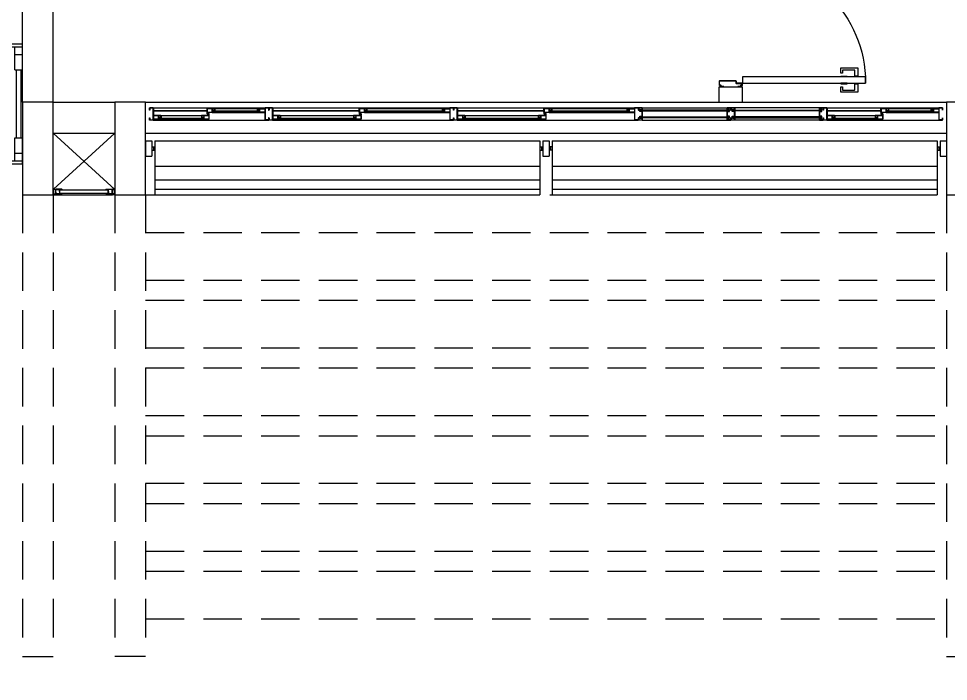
# Model space of a CAD drawing. Header units: millimetres. Extents: x 2801 to 3319, y 1187 to 1422.
# Drawn here: x 3125.92 to 3131.96, y 1264.99 to 1269.29 of the extents above; entities that cross this region are included whole.
import ezdxf

# ---------------------------------------------------------------- set-up
doc = ezdxf.new("R2010")
doc.units = ezdxf.units.MM
doc.linetypes.add('HIDDEN', pattern=[0.375, 0.25, -0.125])
for name, color, linetype in [('AR-ALV', 2, 'Continuous'), ('AR-BRISEPROJ', 1, 'HIDDEN'), ('AR-BRISES', 1, 'Continuous'), ('AR-ESQ', 1, 'Continuous'), ('AR-ESTC', 3, 'Continuous'), ('AR-PEITORIL', 1, 'Continuous'), ('AR-PORTA', 1, 'Continuous'), ('AR-SHAFT', 1, 'Continuous'), ('AR-TALUDE', 1, 'Continuous'), ('BR-LINHAS', 1, 'Continuous'), ('BR-MONTANTE', 242, 'Continuous'), ('BR-PAINEL', 1, 'Continuous'), ('BR-SUPORTE', 1, 'Continuous'), ('DT-ESQ-BAGUETE-C', 2, 'Continuous'), ('DT-ESQ-BAGUETE-V', 1, 'Continuous'), ('DT-ESQ-CHAPA DOBRADA-V', 1, 'Continuous'), ('DT-ESQ-MARCO-V', 1, 'Continuous'), ('DT-ESQ-PERFIL CADEIRA-C', 2, 'Continuous'), ('DT-ESQ-PERFIL CADEIRA-V', 1, 'Continuous'), ('DT-ESQ-PERFIL U SIMPLES-C', 2, 'Continuous'), ('DT-ESQ-PERFIL U-C', 2, 'Continuous'), ('DT-ESQ-PERFIL U-V', 1, 'Continuous'), ('DT-ESQ-VENEZIANA-C', 2, 'Continuous'), ('DT-ESQ-VENEZIANA-V', 2, 'Continuous'), ('DT-ESQ-VIDRO-C', 2, 'Continuous'), ('DT-ESQ-VIDRO-V', 2, 'Continuous'), ('EQUIPAMENTO', 2, 'Continuous'), ('maçaneta', 1, 'Continuous'), ('mov', 1, 'Continuous'), ('PG-PROJ', 1, 'HIDDEN'), ('PM-PERFIL U-C', 2, 'Continuous'), ('pm1', 2, 'Continuous')]:
    doc.layers.add(name, color=color, linetype=linetype)

# ---------------------------------------------------------------- blocks, each defined once
blk = doc.blocks.new('EF63-P')
at = {"layer": 'DT-ESQ-BAGUETE-C', "ltscale": 0.1}
for points in [[(0.4225, -0.055), (0.409, -0.055), (0.409, -0.0535), (0.422, -0.0535, 0.414214), (0.4225, -0.053), (0.4225, -0.042, 0.414214), (0.422, -0.0415), (0.409, -0.0415), (0.409, -0.04), (0.4225, -0.04, -0.414214), (0.424, -0.0415), (0.424, -0.0535, -0.414214)], [(0.7015, -0.055), (0.715, -0.055), (0.715, -0.0535), (0.702, -0.0535, -0.414214), (0.7015, -0.053), (0.7015, -0.042, -0.414214), (0.702, -0.0415), (0.715, -0.0415), (0.715, -0.04), (0.7015, -0.04, 0.414214), (0.7, -0.0415), (0.7, -0.0535, 0.414214)], [(1.41, -0.055), (1.3965, -0.055), (1.3965, -0.0535), (1.4095, -0.0535, 0.414214), (1.41, -0.053), (1.41, -0.042, 0.414214), (1.4095, -0.0415), (1.3965, -0.0415), (1.3965, -0.04), (1.41, -0.04, -0.414214), (1.4115, -0.0415), (1.4115, -0.0535, -0.414214)], [(1.9015, -0.055), (1.915, -0.055), (1.915, -0.0535), (1.902, -0.0535, -0.414214), (1.9015, -0.053), (1.9015, -0.042, -0.414214), (1.902, -0.0415), (1.915, -0.0415), (1.915, -0.04), (1.9015, -0.04, 0.414214), (1.9, -0.0415), (1.9, -0.0535, 0.414214)], [(2.61, -0.055), (2.5965, -0.055), (2.5965, -0.0535), (2.6095, -0.0535, 0.414214), (2.61, -0.053), (2.61, -0.042, 0.414214), (2.6095, -0.0415), (2.5965, -0.0415), (2.5965, -0.04), (2.61, -0.04, -0.414214), (2.6115, -0.0415), (2.6115, -0.0535, -0.414214)], [(3.1015, -0.055), (3.115, -0.055), (3.115, -0.0535), (3.102, -0.0535, -0.414214), (3.1015, -0.053), (3.1015, -0.042, -0.414214), (3.102, -0.0415), (3.115, -0.0415), (3.115, -0.04), (3.1015, -0.04, 0.414214), (3.1, -0.0415), (3.1, -0.0535, 0.414214)], [(4.7975, -0.055), (4.784, -0.055), (4.784, -0.0535), (4.797, -0.0535, 0.414214), (4.7975, -0.053), (4.7975, -0.042, 0.414214), (4.797, -0.0415), (4.784, -0.0415), (4.784, -0.04), (4.7975, -0.04, -0.414214), (4.799, -0.0415), (4.799, -0.0535, -0.414214)], [(5.0765, -0.055), (5.09, -0.055), (5.09, -0.0535), (5.077, -0.0535, -0.414214), (5.0765, -0.053), (5.0765, -0.042, -0.414214), (5.077, -0.0415), (5.09, -0.0415), (5.09, -0.04), (5.0765, -0.04, 0.414214), (5.075, -0.0415), (5.075, -0.0535, 0.414214)], [(0.0735, -0.1), (0.06, -0.1), (0.06, -0.0985), (0.073, -0.0985, 0.414214), (0.0735, -0.098), (0.0735, -0.087, 0.414214), (0.073, -0.0865), (0.06, -0.0865), (0.06, -0.085), (0.0735, -0.085, -0.414214), (0.075, -0.0865), (0.075, -0.0985, -0.414214)], [(0.339, -0.1), (0.3525, -0.1), (0.3525, -0.0985), (0.3395, -0.0985, -0.414214), (0.339, -0.098), (0.339, -0.087, -0.414214), (0.3395, -0.0865), (0.3525, -0.0865), (0.3525, -0.085), (0.339, -0.085, 0.414214), (0.3375, -0.0865), (0.3375, -0.0985, 0.414214)], [(0.8485, -0.1), (0.835, -0.1), (0.835, -0.0985), (0.848, -0.0985, 0.414214), (0.8485, -0.098), (0.8485, -0.087, 0.414214), (0.848, -0.0865), (0.835, -0.0865), (0.835, -0.085), (0.8485, -0.085, -0.414214), (0.85, -0.0865), (0.85, -0.0985, -0.414214)], [(1.3265, -0.1), (1.34, -0.1), (1.34, -0.0985), (1.327, -0.0985, -0.414214), (1.3265, -0.098), (1.3265, -0.087, -0.414214), (1.327, -0.0865), (1.34, -0.0865), (1.34, -0.085), (1.3265, -0.085, 0.414214), (1.325, -0.0865), (1.325, -0.0985, 0.414214)], [(2.0485, -0.1), (2.035, -0.1), (2.035, -0.0985), (2.048, -0.0985, 0.414214), (2.0485, -0.098), (2.0485, -0.087, 0.414214), (2.048, -0.0865), (2.035, -0.0865), (2.035, -0.085), (2.0485, -0.085, -0.414214), (2.05, -0.0865), (2.05, -0.0985, -0.414214)], [(2.5265, -0.1), (2.54, -0.1), (2.54, -0.0985), (2.527, -0.0985, -0.414214), (2.5265, -0.098), (2.5265, -0.087, -0.414214), (2.527, -0.0865), (2.54, -0.0865), (2.54, -0.085), (2.5265, -0.085, 0.414214), (2.525, -0.0865), (2.525, -0.0985, 0.414214)], [(4.4485, -0.1), (4.435, -0.1), (4.435, -0.0985), (4.448, -0.0985, 0.414214), (4.4485, -0.098), (4.4485, -0.087, 0.414214), (4.448, -0.0865), (4.435, -0.0865), (4.435, -0.085), (4.4485, -0.085, -0.414214), (4.45, -0.0865), (4.45, -0.0985, -0.414214)], [(4.714, -0.1), (4.7275, -0.1), (4.7275, -0.0985), (4.7145, -0.0985, -0.414214), (4.714, -0.098), (4.714, -0.087, -0.414214), (4.7145, -0.0865), (4.7275, -0.0865), (4.7275, -0.085), (4.714, -0.085, 0.414214), (4.7125, -0.0865), (4.7125, -0.0985, 0.414214)]]:
    blk.add_lwpolyline(points, format="xyb", close=True, dxfattribs=at)
at = {"layer": 'DT-ESQ-BAGUETE-V', "ltscale": 0.1}
for p, q in [((0.4225, -0.04), (0.7015, -0.04)), ((1.41, -0.04), (1.9015, -0.04)), ((2.61, -0.04), (3.1015, -0.04)), ((4.7975, -0.04), (5.0765, -0.04)), ((0.0735, -0.085), (0.339, -0.085)), ((0.8485, -0.085), (1.3265, -0.085)), ((2.0485, -0.085), (2.5265, -0.085)), ((4.4485, -0.085), (4.714, -0.085))]:
    blk.add_line(p, q, dxfattribs=at)
at = {"layer": 'DT-ESQ-CHAPA DOBRADA-V', "ltscale": 0.1}
for p, q in [((0.025, -0.052), (0.374, -0.052)), ((0.025, -0.055), (0.374, -0.055)), ((0.8, -0.052), (1.3615, -0.052)), ((0.8, -0.055), (1.3615, -0.055)), ((2, -0.052), (2.5615, -0.052)), ((2, -0.055), (2.5615, -0.055)), ((4.4, -0.052), (4.749, -0.052)), ((4.4, -0.055), (4.749, -0.055))]:
    blk.add_line(p, q, dxfattribs=at)
at = {"layer": 'DT-ESQ-MARCO-V', "ltscale": 0.1}
for p, q in [((3.1985, -0.035), (3.7515, -0.035)), ((4.3515, -0.035), (3.7985, -0.035)), ((3.1985, -0.115), (3.7515, -0.115)), ((4.3515, -0.115), (3.7985, -0.115))]:
    blk.add_line(p, q, dxfattribs=at)
at = {"layer": 'DT-ESQ-PERFIL CADEIRA-C', "ltscale": 0.1}
for p, q in [((0.025, -0.1085), (0.0735, -0.1085)), ((0.3855, -0.1085), (0.339, -0.1085)), ((0.376, -0.0635), (0.4225, -0.0635)), ((0.75, -0.0635), (0.7015, -0.0635)), ((0.8, -0.1085), (0.8485, -0.1085)), ((1.373, -0.1085), (1.3265, -0.1085)), ((1.3635, -0.0635), (1.41, -0.0635)), ((1.95, -0.0635), (1.9015, -0.0635)), ((2, -0.1085), (2.0485, -0.1085)), ((2.573, -0.1085), (2.5265, -0.1085)), ((2.5635, -0.0635), (2.61, -0.0635)), ((3.15, -0.0635), (3.1015, -0.0635)), ((4.4, -0.1085), (4.4485, -0.1085)), ((4.7605, -0.1085), (4.714, -0.1085)), ((4.751, -0.0635), (4.7975, -0.0635)), ((5.125, -0.0635), (5.0765, -0.0635))]:
    blk.add_line(p, q, dxfattribs=at)
for points in [[(0.4225, -0.062, -1), (0.4225, -0.065), (0.376, -0.065, -0.414214), (0.374, -0.063), (0.374, -0.042, -0.414214), (0.376, -0.04), (0.4075, -0.04, -0.414214), (0.409, -0.0415), (0.409, -0.062)], [(0.409, -0.0635, -0.198913), (0.4079, -0.0631, -0.198913), (0.4075, -0.062), (0.4075, -0.042, 0.414214), (0.407, -0.0415), (0.376, -0.0415, 0.414214), (0.3755, -0.042), (0.3755, -0.063, 0.414214), (0.376, -0.0635)], [(0.7015, -0.065), (0.75, -0.065), (0.75, -0.0635), (0.715, -0.0635, 0.198912), (0.7161, -0.0631, 0.198913), (0.7165, -0.062), (0.7165, -0.042, -0.414214), (0.717, -0.0415), (0.75, -0.0415), (0.75, -0.04), (0.7165, -0.04, 0.414214), (0.715, -0.0415), (0.715, -0.0535), (0.715, -0.055), (0.715, -0.062), (0.7015, -0.062, 1)], [(1.41, -0.062, -1), (1.41, -0.065), (1.3635, -0.065, -0.414214), (1.3615, -0.063), (1.3615, -0.042, -0.414214), (1.3635, -0.04), (1.395, -0.04, -0.414214), (1.3965, -0.0415), (1.3965, -0.062)], [(1.3965, -0.0635, -0.198913), (1.3954, -0.0631, -0.198913), (1.395, -0.062), (1.395, -0.042, 0.414214), (1.3945, -0.0415), (1.3635, -0.0415, 0.414214), (1.363, -0.042), (1.363, -0.063, 0.414214), (1.3635, -0.0635)], [(1.9015, -0.065), (1.95, -0.065), (1.95, -0.0635), (1.915, -0.0635, 0.198912), (1.9161, -0.0631, 0.198913), (1.9165, -0.062), (1.9165, -0.042, -0.414214), (1.917, -0.0415), (1.95, -0.0415), (1.95, -0.04), (1.9165, -0.04, 0.414214), (1.915, -0.0415), (1.915, -0.0535), (1.915, -0.055), (1.915, -0.062), (1.9015, -0.062, 1)], [(2.61, -0.062, -1), (2.61, -0.065), (2.5635, -0.065, -0.414214), (2.5615, -0.063), (2.5615, -0.042, -0.414214), (2.5635, -0.04), (2.595, -0.04, -0.414214), (2.5965, -0.0415), (2.5965, -0.062)], [(2.5965, -0.0635, -0.198913), (2.5954, -0.0631, -0.198913), (2.595, -0.062), (2.595, -0.042, 0.414214), (2.5945, -0.0415), (2.5635, -0.0415, 0.414214), (2.563, -0.042), (2.563, -0.063, 0.414214), (2.5635, -0.0635)], [(3.1015, -0.065), (3.15, -0.065), (3.15, -0.0635), (3.115, -0.0635, 0.198912), (3.1161, -0.0631, 0.198913), (3.1165, -0.062), (3.1165, -0.042, -0.414214), (3.117, -0.0415), (3.15, -0.0415), (3.15, -0.04), (3.1165, -0.04, 0.414214), (3.115, -0.0415), (3.115, -0.0535), (3.115, -0.055), (3.115, -0.062), (3.1015, -0.062, 1)], [(4.7975, -0.062, -1), (4.7975, -0.065), (4.751, -0.065, -0.414214), (4.749, -0.063), (4.749, -0.042, -0.414214), (4.751, -0.04), (4.7825, -0.04, -0.414214), (4.784, -0.0415), (4.784, -0.062)], [(4.784, -0.0635, -0.198913), (4.7829, -0.0631, -0.198913), (4.7825, -0.062), (4.7825, -0.042, 0.414214), (4.782, -0.0415), (4.751, -0.0415, 0.414214), (4.7505, -0.042), (4.7505, -0.063, 0.414214), (4.751, -0.0635)], [(5.0765, -0.065), (5.125, -0.065), (5.125, -0.0635), (5.09, -0.0635, 0.198912), (5.0911, -0.0631, 0.198913), (5.0915, -0.062), (5.0915, -0.042, -0.414214), (5.092, -0.0415), (5.125, -0.0415), (5.125, -0.04), (5.0915, -0.04, 0.414214), (5.09, -0.0415), (5.09, -0.0535), (5.09, -0.055), (5.09, -0.062), (5.0765, -0.062, 1)], [(0.0735, -0.11), (0.025, -0.11), (0.025, -0.1085), (0.06, -0.1085, -0.198912), (0.0589, -0.1081, -0.198913), (0.0585, -0.107), (0.0585, -0.087, 0.414214), (0.058, -0.0865), (0.025, -0.0865), (0.025, -0.085), (0.0585, -0.085, -0.414214), (0.06, -0.0865), (0.06, -0.0985), (0.06, -0.1), (0.06, -0.107), (0.0735, -0.107, -1)], [(0.339, -0.107, 1), (0.339, -0.11), (0.3855, -0.11, 0.414214), (0.3875, -0.108), (0.3875, -0.087, 0.414214), (0.3855, -0.085), (0.354, -0.085, 0.414214), (0.3525, -0.0865), (0.3525, -0.107)], [(0.3525, -0.1085, 0.198913), (0.3536, -0.1081, 0.198913), (0.354, -0.107), (0.354, -0.087, -0.414214), (0.3545, -0.0865), (0.3855, -0.0865, -0.414214), (0.386, -0.087), (0.386, -0.108, -0.414214), (0.3855, -0.1085)], [(0.8485, -0.11), (0.8, -0.11), (0.8, -0.1085), (0.835, -0.1085, -0.198912), (0.8339, -0.1081, -0.198913), (0.8335, -0.107), (0.8335, -0.087, 0.414214), (0.833, -0.0865), (0.8, -0.0865), (0.8, -0.085), (0.8335, -0.085, -0.414214), (0.835, -0.0865), (0.835, -0.0985), (0.835, -0.1), (0.835, -0.107), (0.8485, -0.107, -1)], [(1.3265, -0.107, 1), (1.3265, -0.11), (1.373, -0.11, 0.414214), (1.375, -0.108), (1.375, -0.087, 0.414214), (1.373, -0.085), (1.3415, -0.085, 0.414214), (1.34, -0.0865), (1.34, -0.107)], [(1.34, -0.1085, 0.198913), (1.3411, -0.1081, 0.198913), (1.3415, -0.107), (1.3415, -0.087, -0.414214), (1.342, -0.0865), (1.373, -0.0865, -0.414214), (1.3735, -0.087), (1.3735, -0.108, -0.414214), (1.373, -0.1085)], [(2.0485, -0.11), (2, -0.11), (2, -0.1085), (2.035, -0.1085, -0.198912), (2.0339, -0.1081, -0.198913), (2.0335, -0.107), (2.0335, -0.087, 0.414214), (2.033, -0.0865), (2, -0.0865), (2, -0.085), (2.0335, -0.085, -0.414214), (2.035, -0.0865), (2.035, -0.0985), (2.035, -0.1), (2.035, -0.107), (2.0485, -0.107, -1)], [(2.5265, -0.107, 1), (2.5265, -0.11), (2.573, -0.11, 0.414214), (2.575, -0.108), (2.575, -0.087, 0.414214), (2.573, -0.085), (2.5415, -0.085, 0.414214), (2.54, -0.0865), (2.54, -0.107)], [(2.54, -0.1085, 0.198913), (2.5411, -0.1081, 0.198913), (2.5415, -0.107), (2.5415, -0.087, -0.414214), (2.542, -0.0865), (2.573, -0.0865, -0.414214), (2.5735, -0.087), (2.5735, -0.108, -0.414214), (2.573, -0.1085)], [(4.4485, -0.11), (4.4, -0.11), (4.4, -0.1085), (4.435, -0.1085, -0.198912), (4.4339, -0.1081, -0.198913), (4.4335, -0.107), (4.4335, -0.087, 0.414214), (4.433, -0.0865), (4.4, -0.0865), (4.4, -0.085), (4.4335, -0.085, -0.414214), (4.435, -0.0865), (4.435, -0.0985), (4.435, -0.1), (4.435, -0.107), (4.4485, -0.107, -1)], [(4.714, -0.107, 1), (4.714, -0.11), (4.7605, -0.11, 0.414214), (4.7625, -0.108), (4.7625, -0.087, 0.414214), (4.7605, -0.085), (4.729, -0.085, 0.414214), (4.7275, -0.0865), (4.7275, -0.107)], [(4.7275, -0.1085, 0.198913), (4.7286, -0.1081, 0.198913), (4.729, -0.107), (4.729, -0.087, -0.414214), (4.7295, -0.0865), (4.7605, -0.0865, -0.414214), (4.761, -0.087), (4.761, -0.108, -0.414214), (4.7605, -0.1085)]]:
    blk.add_lwpolyline(points, format="xyb", close=True, dxfattribs=at)
at = {"layer": 'DT-ESQ-PERFIL CADEIRA-V', "ltscale": 0.1}
for p, q in [((0.0735, -0.11), (0.339, -0.11)), ((0.4075, -0.065), (0.7015, -0.065)), ((0.8485, -0.11), (1.3265, -0.11)), ((1.395, -0.065), (1.9015, -0.065)), ((2.0485, -0.11), (2.5265, -0.11)), ((2.595, -0.065), (3.1015, -0.065)), ((4.4485, -0.11), (4.714, -0.11)), ((4.7825, -0.065), (5.0765, -0.065))]:
    blk.add_line(p, q, dxfattribs=at)
at = {"layer": 'DT-ESQ-PERFIL U SIMPLES-C', "ltscale": 0.1}
for points in [[(0.376, -0.077), (0.384, -0.077), (0.384, -0.0755), (0.376, -0.0755, -0.414214), (0.3755, -0.075), (0.3755, -0.067, -0.414214), (0.376, -0.0665), (0.384, -0.0665), (0.384, -0.065), (0.376, -0.065, 0.414214), (0.374, -0.067), (0.374, -0.075, 0.414214)], [(0.3855, -0.073), (0.3775, -0.073), (0.3775, -0.0745), (0.3855, -0.0745, -0.414214), (0.386, -0.075), (0.386, -0.083, -0.414214), (0.3855, -0.0835), (0.3775, -0.0835), (0.3775, -0.085), (0.3855, -0.085, 0.414214), (0.3875, -0.083), (0.3875, -0.075, 0.414214)], [(1.3635, -0.077), (1.3715, -0.077), (1.3715, -0.0755), (1.3635, -0.0755, -0.414214), (1.363, -0.075), (1.363, -0.067, -0.414214), (1.3635, -0.0665), (1.3715, -0.0665), (1.3715, -0.065), (1.3635, -0.065, 0.414214), (1.3615, -0.067), (1.3615, -0.075, 0.414214)], [(1.373, -0.073), (1.365, -0.073), (1.365, -0.0745), (1.373, -0.0745, -0.414214), (1.3735, -0.075), (1.3735, -0.083, -0.414214), (1.373, -0.0835), (1.365, -0.0835), (1.365, -0.085), (1.373, -0.085, 0.414214), (1.375, -0.083), (1.375, -0.075, 0.414214)], [(2.5635, -0.077), (2.5715, -0.077), (2.5715, -0.0755), (2.5635, -0.0755, -0.414214), (2.563, -0.075), (2.563, -0.067, -0.414214), (2.5635, -0.0665), (2.5715, -0.0665), (2.5715, -0.065), (2.5635, -0.065, 0.414214), (2.5615, -0.067), (2.5615, -0.075, 0.414214)], [(2.573, -0.073), (2.565, -0.073), (2.565, -0.0745), (2.573, -0.0745, -0.414214), (2.5735, -0.075), (2.5735, -0.083, -0.414214), (2.573, -0.0835), (2.565, -0.0835), (2.565, -0.085), (2.573, -0.085, 0.414214), (2.575, -0.083), (2.575, -0.075, 0.414214)], [(4.751, -0.077), (4.759, -0.077), (4.759, -0.0755), (4.751, -0.0755, -0.414214), (4.7505, -0.075), (4.7505, -0.067, -0.414214), (4.751, -0.0665), (4.759, -0.0665), (4.759, -0.065), (4.751, -0.065, 0.414214), (4.749, -0.067), (4.749, -0.075, 0.414214)], [(4.7605, -0.073), (4.7525, -0.073), (4.7525, -0.0745), (4.7605, -0.0745, -0.414214), (4.761, -0.075), (4.761, -0.083, -0.414214), (4.7605, -0.0835), (4.7525, -0.0835), (4.7525, -0.085), (4.7605, -0.085, 0.414214), (4.7625, -0.083), (4.7625, -0.075, 0.414214)]]:
    blk.add_lwpolyline(points, format="xyb", close=True, dxfattribs=at)
at = {"layer": 'DT-ESQ-PERFIL U-C', "ltscale": 0.1}
for points in [[(0, -0.0365, -0.414214), (0.0015, -0.035), (0.0235, -0.035, -0.414214), (0.025, -0.0365), (0.025, -0.1135, -0.414214), (0.0235, -0.115), (0.0015, -0.115, -0.414214), (0, -0.1135), (0, -0.1), (0.0015, -0.1), (0.0015, -0.113, 0.414214), (0.002, -0.1135), (0.023, -0.1135, 0.414214), (0.0235, -0.113), (0.0235, -0.037, 0.414214), (0.023, -0.0365), (0.002, -0.0365, 0.414214), (0.0015, -0.037), (0.0015, -0.05), (0, -0.05)], [(0.775, -0.0365, 0.414214), (0.7735, -0.035), (0.7515, -0.035, 0.414214), (0.75, -0.0365), (0.75, -0.1135, 0.414214), (0.7515, -0.115), (0.7735, -0.115, 0.414214), (0.775, -0.1135), (0.775, -0.1), (0.7735, -0.1), (0.7735, -0.113, -0.414214), (0.773, -0.1135), (0.752, -0.1135, -0.414214), (0.7515, -0.113), (0.7515, -0.037, -0.414214), (0.752, -0.0365), (0.773, -0.0365, -0.414214), (0.7735, -0.037), (0.7735, -0.05), (0.775, -0.05)], [(0.775, -0.0365, -0.414214), (0.7765, -0.035), (0.7985, -0.035, -0.414214), (0.8, -0.0365), (0.8, -0.1135, -0.414214), (0.7985, -0.115), (0.7765, -0.115, -0.414214), (0.775, -0.1135), (0.775, -0.1), (0.7765, -0.1), (0.7765, -0.113, 0.414214), (0.777, -0.1135), (0.798, -0.1135, 0.414214), (0.7985, -0.113), (0.7985, -0.037, 0.414214), (0.798, -0.0365), (0.777, -0.0365, 0.414214), (0.7765, -0.037), (0.7765, -0.05), (0.775, -0.05)], [(1.975, -0.0365, 0.414214), (1.9735, -0.035), (1.9515, -0.035, 0.414214), (1.95, -0.0365), (1.95, -0.1135, 0.414214), (1.9515, -0.115), (1.9735, -0.115, 0.414214), (1.975, -0.1135), (1.975, -0.1), (1.9735, -0.1), (1.9735, -0.113, -0.414214), (1.973, -0.1135), (1.952, -0.1135, -0.414214), (1.9515, -0.113), (1.9515, -0.037, -0.414214), (1.952, -0.0365), (1.973, -0.0365, -0.414214), (1.9735, -0.037), (1.9735, -0.05), (1.975, -0.05)], [(1.975, -0.0365, -0.414214), (1.9765, -0.035), (1.9985, -0.035, -0.414214), (2, -0.0365), (2, -0.1135, -0.414214), (1.9985, -0.115), (1.9765, -0.115, -0.414214), (1.975, -0.1135), (1.975, -0.1), (1.9765, -0.1), (1.9765, -0.113, 0.414214), (1.977, -0.1135), (1.998, -0.1135, 0.414214), (1.9985, -0.113), (1.9985, -0.037, 0.414214), (1.998, -0.0365), (1.977, -0.0365, 0.414214), (1.9765, -0.037), (1.9765, -0.05), (1.975, -0.05)], [(3.175, -0.0365, 0.414214), (3.1735, -0.035), (3.1515, -0.035, 0.414214), (3.15, -0.0365), (3.15, -0.1135, 0.414214), (3.1515, -0.115), (3.1735, -0.115, 0.414214), (3.175, -0.1135), (3.175, -0.1), (3.1735, -0.1), (3.1735, -0.113, -0.414214), (3.173, -0.1135), (3.152, -0.1135, -0.414214), (3.1515, -0.113), (3.1515, -0.037, -0.414214), (3.152, -0.0365), (3.173, -0.0365, -0.414214), (3.1735, -0.037), (3.1735, -0.05), (3.175, -0.05)], [(3.2, -0.1035), (3.2, -0.1135, -0.414214), (3.1985, -0.115), (3.1765, -0.115, -0.414214), (3.175, -0.1135), (3.175, -0.1), (3.1765, -0.1), (3.1765, -0.113, 0.414214), (3.177, -0.1135), (3.198, -0.1135, 0.414214), (3.1985, -0.113), (3.1985, -0.1035), (3.1855, -0.1035, -0.414214), (3.184, -0.102), (3.184, -0.092, -0.414214), (3.1855, -0.0905), (3.1985, -0.0905), (3.1985, -0.0595), (3.1855, -0.0595, -0.414214), (3.184, -0.058), (3.184, -0.048, -0.414214), (3.1855, -0.0465), (3.1985, -0.0465), (3.1985, -0.037, 0.414214), (3.198, -0.0365), (3.177, -0.0365, 0.414214), (3.1765, -0.037), (3.1765, -0.05), (3.175, -0.05), (3.175, -0.0365, -0.414214), (3.1765, -0.035), (3.1985, -0.035, -0.414214), (3.2, -0.0365), (3.2, -0.0465, -0.414214), (3.1985, -0.048), (3.1855, -0.048), (3.1855, -0.058), (3.1985, -0.058), (3.1985, -0.058, -0.414214), (3.2, -0.0595), (3.2, -0.0905, -0.414214), (3.1985, -0.092), (3.1985, -0.092), (3.1855, -0.092), (3.1855, -0.102), (3.1985, -0.102, -0.414214)], [(3.75, -0.1035), (3.75, -0.1135, 0.414214), (3.7515, -0.115), (3.7735, -0.115, 0.414214), (3.775, -0.1135), (3.775, -0.1), (3.7735, -0.1), (3.7735, -0.113, -0.414214), (3.773, -0.1135), (3.752, -0.1135, -0.414214), (3.7515, -0.113), (3.7515, -0.1035), (3.7645, -0.1035, 0.414214), (3.766, -0.102), (3.766, -0.092, 0.414214), (3.7645, -0.0905), (3.7515, -0.0905), (3.7515, -0.0595), (3.7645, -0.0595, 0.414214), (3.766, -0.058), (3.766, -0.048, 0.414214), (3.7645, -0.0465), (3.7515, -0.0465), (3.7515, -0.037, -0.414214), (3.752, -0.0365), (3.773, -0.0365, -0.414214), (3.7735, -0.037), (3.7735, -0.05), (3.775, -0.05), (3.775, -0.0365, 0.414214), (3.7735, -0.035), (3.7515, -0.035, 0.414214), (3.75, -0.0365), (3.75, -0.0465, 0.414214), (3.7515, -0.048), (3.7645, -0.048), (3.7645, -0.058), (3.7515, -0.058), (3.7515, -0.058, 0.414214), (3.75, -0.0595), (3.75, -0.0905, 0.414214), (3.7515, -0.092), (3.7515, -0.092), (3.7645, -0.092), (3.7645, -0.102), (3.7515, -0.102, 0.414214)], [(3.8, -0.1035), (3.8, -0.1135, -0.414214), (3.7985, -0.115), (3.7765, -0.115, -0.414214), (3.775, -0.1135), (3.775, -0.1), (3.7765, -0.1), (3.7765, -0.113, 0.414214), (3.777, -0.1135), (3.798, -0.1135, 0.414214), (3.7985, -0.113), (3.7985, -0.1035), (3.7855, -0.1035, -0.414214), (3.784, -0.102), (3.784, -0.092, -0.414214), (3.7855, -0.0905), (3.7985, -0.0905), (3.7985, -0.0595), (3.7855, -0.0595, -0.414214), (3.784, -0.058), (3.784, -0.048, -0.414214), (3.7855, -0.0465), (3.7985, -0.0465), (3.7985, -0.037, 0.414214), (3.798, -0.0365), (3.777, -0.0365, 0.414214), (3.7765, -0.037), (3.7765, -0.05), (3.775, -0.05), (3.775, -0.0365, -0.414214), (3.7765, -0.035), (3.7985, -0.035, -0.414214), (3.8, -0.0365), (3.8, -0.0465, -0.414214), (3.7985, -0.048), (3.7855, -0.048), (3.7855, -0.058), (3.7985, -0.058), (3.7985, -0.058, -0.414214), (3.8, -0.0595), (3.8, -0.0905, -0.414214), (3.7985, -0.092), (3.7985, -0.092), (3.7855, -0.092), (3.7855, -0.102), (3.7985, -0.102, -0.414214)], [(4.35, -0.1035), (4.35, -0.1135, 0.414214), (4.3515, -0.115), (4.3735, -0.115, 0.414214), (4.375, -0.1135), (4.375, -0.1), (4.3735, -0.1), (4.3735, -0.113, -0.414214), (4.373, -0.1135), (4.352, -0.1135, -0.414214), (4.3515, -0.113), (4.3515, -0.1035), (4.3645, -0.1035, 0.414214), (4.366, -0.102), (4.366, -0.092, 0.414214), (4.3645, -0.0905), (4.3515, -0.0905), (4.3515, -0.0595), (4.3645, -0.0595, 0.414214), (4.366, -0.058), (4.366, -0.048, 0.414214), (4.3645, -0.0465), (4.3515, -0.0465), (4.3515, -0.037, -0.414214), (4.352, -0.0365), (4.373, -0.0365, -0.414214), (4.3735, -0.037), (4.3735, -0.05), (4.375, -0.05), (4.375, -0.0365, 0.414214), (4.3735, -0.035), (4.3515, -0.035, 0.414214), (4.35, -0.0365), (4.35, -0.0465, 0.414214), (4.3515, -0.048), (4.3645, -0.048), (4.3645, -0.058), (4.3515, -0.058), (4.3515, -0.058, 0.414214), (4.35, -0.0595), (4.35, -0.0905, 0.414214), (4.3515, -0.092), (4.3515, -0.092), (4.3645, -0.092), (4.3645, -0.102), (4.3515, -0.102, 0.414214)], [(4.375, -0.0365, -0.414214), (4.3765, -0.035), (4.3985, -0.035, -0.414214), (4.4, -0.0365), (4.4, -0.1135, -0.414214), (4.3985, -0.115), (4.3765, -0.115, -0.414214), (4.375, -0.1135), (4.375, -0.1), (4.3765, -0.1), (4.3765, -0.113, 0.414214), (4.377, -0.1135), (4.398, -0.1135, 0.414214), (4.3985, -0.113), (4.3985, -0.037, 0.414214), (4.398, -0.0365), (4.377, -0.0365, 0.414214), (4.3765, -0.037), (4.3765, -0.05), (4.375, -0.05)], [(5.15, -0.0365, 0.414214), (5.1485, -0.035), (5.1265, -0.035, 0.414214), (5.125, -0.0365), (5.125, -0.1135, 0.414214), (5.1265, -0.115), (5.1485, -0.115, 0.414214), (5.15, -0.1135), (5.15, -0.1), (5.1485, -0.1), (5.1485, -0.113, -0.414214), (5.148, -0.1135), (5.127, -0.1135, -0.414214), (5.1265, -0.113), (5.1265, -0.037, -0.414214), (5.127, -0.0365), (5.148, -0.0365, -0.414214), (5.1485, -0.037), (5.1485, -0.05), (5.15, -0.05)]]:
    blk.add_lwpolyline(points, format="xyb", close=True, dxfattribs=at)
at = {"layer": 'DT-ESQ-PERFIL U-V', "ltscale": 0.1}
for p, q in [((0.0235, -0.035), (0.7515, -0.035)), ((0.7985, -0.035), (1.9515, -0.035)), ((1.9985, -0.035), (3.1515, -0.035)), ((4.3985, -0.035), (5.1265, -0.035)), ((0.0235, -0.115), (0.7515, -0.115)), ((0.7985, -0.115), (1.9515, -0.115)), ((1.9985, -0.115), (3.1515, -0.115)), ((4.3985, -0.115), (5.1265, -0.115))]:
    blk.add_line(p, q, dxfattribs=at)
at = {"layer": 'DT-ESQ-VIDRO-C', "ltscale": 0.1}
for points in [[(0.7125, -0.06), (0.7125, -0.057), (0.4115, -0.057), (0.4115, -0.06)], [(1.9125, -0.06), (1.9125, -0.057), (1.399, -0.057), (1.399, -0.06)], [(3.1125, -0.06), (3.1125, -0.057), (2.599, -0.057), (2.599, -0.06)], [(3.7625, -0.056), (3.7625, -0.05), (3.1875, -0.05), (3.1875, -0.056)], [(3.7875, -0.056), (3.7875, -0.05), (4.3625, -0.05), (4.3625, -0.056)], [(5.0875, -0.06), (5.0875, -0.057), (4.7865, -0.057), (4.7865, -0.06)], [(0.063, -0.105), (0.063, -0.102), (0.3495, -0.102), (0.3495, -0.105)], [(0.838, -0.105), (0.838, -0.102), (1.337, -0.102), (1.337, -0.105)], [(2.038, -0.105), (2.038, -0.102), (2.537, -0.102), (2.537, -0.105)], [(4.438, -0.105), (4.438, -0.102), (4.7245, -0.102), (4.7245, -0.105)]]:
    blk.add_lwpolyline(points, close=True, dxfattribs=at)
at = {"layer": 'DT-ESQ-VIDRO-V', "ltscale": 0.1}
for points in [[(3.7625, -0.094), (3.7625, -0.1), (3.1875, -0.1), (3.1875, -0.094)], [(3.7875, -0.094), (3.7875, -0.1), (4.3625, -0.1), (4.3625, -0.094)]]:
    blk.add_lwpolyline(points, close=True, dxfattribs=at)
blk = doc.blocks.new('EF01A-P')
at = {"layer": 'DT-ESQ-BAGUETE-C', "ltscale": 0.1}
for points in [[(0.0015, 0.035), (0.015, 0.035), (0.015, 0.0335), (0.0015, 0.0335), (0.0015, 0.005), (0.015, 0.005), (0.015, 0.0035), (0.0015, 0.0035, -0.414214), (0, 0.005), (0, 0.0335, -0.414214)], [(0.3985, 0.035), (0.385, 0.035), (0.385, 0.0335), (0.3985, 0.0335), (0.3985, 0.005), (0.385, 0.005), (0.385, 0.0035), (0.3985, 0.0035, 0.414214), (0.4, 0.005), (0.4, 0.0335, 0.414214)]]:
    blk.add_lwpolyline(points, format="xyb", close=True, dxfattribs=at)
at = {"layer": 'DT-ESQ-PERFIL CADEIRA-C', "ltscale": 0.1}
for points in [[(0.01, 0.0015), (0.01, 0.003), (0.0015, 0.003, 1), (0.0015, 0), (0.015, 0, 0.414214), (0.0165, 0.0015), (0.0165, 0.0335), (0.043, 0.0335)], [(0.043, 0.0065), (0.018, 0.0065), (0.018, 0.0165), (0.0165, 0.0165), (0.0165, 0.0065, 0.414214), (0.018, 0.005), (0.043, 0.005), (0.0565, 0.005, 1), (0.0565, 0.008), (0.043, 0.008), (0.043, 0.02), (0.043, 0.032), (0.0565, 0.032, 1), (0.0565, 0.035), (0.043, 0.035), (0.0165, 0.035, 0.414214), (0.015, 0.0335), (0.015, 0.0015), (0.0015, 0.0015)], [(0.0415, 0.02), (0.0415, 0.032, -0.414214), (0.043, 0.0335), (0.0565, 0.0335)], [(0.0415, 0.02), (0.0415, 0.008, 0.414214), (0.043, 0.0065), (0.0565, 0.0065)], [(0.357, 0.0065), (0.382, 0.0065), (0.382, 0.0165), (0.3835, 0.0165), (0.3835, 0.0065, -0.414214), (0.382, 0.005), (0.357, 0.005), (0.3435, 0.005, -1), (0.3435, 0.008), (0.357, 0.008), (0.357, 0.02), (0.357, 0.032), (0.3435, 0.032, -1), (0.3435, 0.035), (0.357, 0.035), (0.3835, 0.035, -0.414214), (0.385, 0.0335), (0.385, 0.0015), (0.3985, 0.0015)], [(0.3585, 0.02), (0.3585, 0.032, 0.414214), (0.357, 0.0335), (0.3435, 0.0335)], [(0.3585, 0.02), (0.3585, 0.008, -0.414214), (0.357, 0.0065), (0.3435, 0.0065)], [(0.39, 0.0015), (0.39, 0.003), (0.3985, 0.003, -1), (0.3985, 0), (0.385, 0, -0.414214), (0.3835, 0.0015), (0.3835, 0.0335), (0.357, 0.0335)]]:
    blk.add_lwpolyline(points, format="xyb", dxfattribs=at)
at = {"layer": 'DT-ESQ-PERFIL CADEIRA-V', "ltscale": 0.1}
blk.add_line((0.015, 0), (0.385, 0), dxfattribs=at)
at = {"layer": 'DT-ESQ-VENEZIANA-C', "ltscale": 0.1}
for p, q in [((0.043, 0.0105), (0.357, 0.0105)), ((0.043, 0.009), (0.357, 0.009))]:
    blk.add_line(p, q, dxfattribs=at)
at = {"layer": 'DT-ESQ-VENEZIANA-V', "ltscale": 0.1}
blk.add_line((0.043, 0.031), (0.357, 0.031), dxfattribs=at)
blk = doc.blocks.new('BR-MODULO2')
at = {"layer": 'BR-LINHAS'}
for p, q in [((0.06, -0.2648), (2.56, -0.2648)), ((2.64, -0.2648), (5.14, -0.2648)), ((0.06, -0.3524), (2.56, -0.3524)), ((2.64, -0.3524), (5.14, -0.3524)), ((0.06, -0.4147), (2.56, -0.4147)), ((2.64, -0.4147), (5.14, -0.4147))]:
    blk.add_line(p, q, dxfattribs=at)
at = {"layer": 'BR-MONTANTE'}
for p, q in [((0, -0.1), (0, -0.2)), ((0, -0.1), (0.04, -0.1)), ((0.04, -0.1), (0.04, -0.2)), ((2.5797, -0.1), (2.6197, -0.1)), ((2.5797, -0.1), (2.5797, -0.2)), ((2.6197, -0.1), (2.6197, -0.2)), ((5.16, -0.1), (5.16, -0.2)), ((5.16, -0.1), (5.2, -0.1)), ((5.2, -0.1), (5.2, -0.2)), ((0, -0.2), (0.04, -0.2)), ((2.5797, -0.2), (2.6197, -0.2)), ((5.16, -0.2), (5.2, -0.2))]:
    blk.add_line(p, q, dxfattribs=at)
at = {"layer": 'BR-PAINEL'}
for p, q in [((0.06, -0.1), (2.56, -0.1)), ((0.06, -0.1), (0.06, -0.45)), ((2.56, -0.1), (2.56, -0.45)), ((2.64, -0.1), (2.64, -0.45)), ((2.64, -0.1), (5.14, -0.1)), ((5.14, -0.1), (5.14, -0.45)), ((0.06, -0.45), (2.56, -0.45)), ((2.64, -0.45), (5.14, -0.45))]:
    blk.add_line(p, q, dxfattribs=at)
at = {"layer": 'BR-SUPORTE'}
for p, q in [((0.04, -0.14), (0.06, -0.14)), ((0.04, -0.16), (0.06, -0.16)), ((0.05, -0.14), (0.05, -0.16)), ((2.5597, -0.14), (2.5797, -0.14)), ((2.5597, -0.16), (2.5797, -0.16)), ((2.5697, -0.14), (2.5697, -0.16)), ((2.6397, -0.14), (2.6197, -0.14)), ((2.6397, -0.16), (2.6197, -0.16)), ((2.6297, -0.14), (2.6297, -0.16)), ((5.14, -0.14), (5.16, -0.14)), ((5.14, -0.16), (5.16, -0.16)), ((5.15, -0.14), (5.15, -0.16))]:
    blk.add_line(p, q, dxfattribs=at)
blk = doc.blocks.new('PG-MODULO2-PJ-B')
at = {"layer": 'PG-PROJ'}
for p, q in [((0, 0), (0, -3)), ((5.6, 0), (5.6, -3)), ((0.2, 0), (5.4, 0)), ((0.2, 0), (0.2, -3)), ((5.4, 0), (5.4, -3)), ((0.2, -0.2454), (5.4, -0.2454)), ((0.2, -0.5546), (5.4, -0.5546)), ((0.2, -0.6854), (5.4, -0.6854)), ((0.2, -0.9946), (5.4, -0.9946)), ((0.2, -1.1254), (5.4, -1.1254)), ((0.2, -1.4346), (5.4, -1.4346)), ((0.2, -1.5654), (5.4, -1.5654)), ((0.2, -1.8746), (5.4, -1.8746)), ((0.2, -2.0054), (5.4, -2.0054)), ((0.2, -2.3146), (5.4, -2.3146)), ((0.2, -2.4454), (5.4, -2.4454)), ((0.2, -2.7546), (5.4, -2.7546)), ((0.2, -3), (0, -3)), ((5.4, -3), (5.6, -3))]:
    blk.add_line(p, q, dxfattribs=at)
blk = doc.blocks.new('PM3C')
at = {"layer": 'maçaneta'}
for points in [[(0.02, 0.9), (-0.035, 0.9), (-0.035, 0.79), (0, 0.79), (0, 0.8), (-0.02, 0.8), (-0.02, 0.8785, -0.414214), (-0.0185, 0.88), (0.02, 0.88)], [(0.125, 0.9), (0.07, 0.9), (0.07, 0.88), (0.1085, 0.88, -0.414214), (0.11, 0.8785), (0.11, 0.8), (0.09, 0.8), (0.09, 0.79), (0.125, 0.79)]]:
    blk.add_lwpolyline(points, format="xyb", close=True, dxfattribs=at)
for points in [[(0.02, 0.79), (0.02, 0.83), (0.025, 0.83), (0.025, 0.79)], [(0.07, 0.79), (0.07, 0.83), (0.065, 0.83), (0.065, 0.79)]]:
    blk.add_lwpolyline(points, close=True, dxfattribs=at)
at = {"layer": 'mov'}
blk.add_arc((0.025, 0.15), 0.8, 0, 90, dxfattribs=at)
at = {"layer": 'PM-PERFIL U-C'}
for p, q in [((0, 0.12), (0, 0.1385)), ((0.0015, 0.14), (0.01, 0.14)), ((0.002, 0.138), (0.002, 0.12)), ((0.0105, 0.138), (0.002, 0.138)), ((0.01, 0.14), (0.01, 0.1485)), ((0.0115, 0.15), (0.0235, 0.15)), ((0.012, 0.148), (0.012, 0.1395)), ((0.023, 0.148), (0.012, 0.148)), ((0.023, 0.1085), (0.023, 0.148)), ((0.025, 0.1485), (0.025, 0.109)), ((0.825, 0.1485), (0.825, 0.109)), ((0.8385, 0.15), (0.8265, 0.15)), ((0.827, 0.148), (0.838, 0.148)), ((0.827, 0.1085), (0.827, 0.148)), ((0.838, 0.148), (0.838, 0.1395)), ((0.8395, 0.138), (0.848, 0.138)), ((0.84, 0.14), (0.84, 0.1485)), ((0.8485, 0.14), (0.84, 0.14)), ((0.848, 0.138), (0.848, 0.12)), ((0.85, 0.12), (0.85, 0.1385)), ((0.002, 0.12), (0, 0.12)), ((0.038, 0.107), (0.0245, 0.107)), ((0.0385, 0.109), (0.025, 0.109)), ((0.038, 0.107), (0.038, 0.002)), ((0.04, 0.1075), (0.04, 0.0015)), ((0.81, 0.1075), (0.81, 0.0015)), ((0.8115, 0.109), (0.825, 0.109)), ((0.812, 0.107), (0.8255, 0.107)), ((0.812, 0.107), (0.812, 0.002)), ((0.848, 0.12), (0.85, 0.12)), ((0, 0.03), (0.002, 0.03)), ((0, 0.0115), (0, 0.03)), ((0.01, 0.01), (0.0015, 0.01)), ((0.002, 0.03), (0.002, 0.012)), ((0.002, 0.012), (0.0105, 0.012)), ((0.01, 0.0015), (0.01, 0.01)), ((0.0385, 0), (0.0115, 0)), ((0.012, 0.0105), (0.012, 0.002)), ((0.012, 0.002), (0.038, 0.002)), ((0.8115, 0), (0.8385, 0)), ((0.838, 0.002), (0.812, 0.002)), ((0.838, 0.0105), (0.838, 0.002)), ((0.848, 0.012), (0.8395, 0.012)), ((0.84, 0.0015), (0.84, 0.01)), ((0.84, 0.01), (0.8485, 0.01)), ((0.85, 0.03), (0.848, 0.03)), ((0.848, 0.03), (0.848, 0.012)), ((0.85, 0.0115), (0.85, 0.03))]:
    blk.add_line(p, q, dxfattribs=at)
for centre, start, end in [((0.0015, 0.1385), 90, 180), ((0.0115, 0.1485), 90, 180), ((0.0105, 0.1395), 270, 0), ((0.0235, 0.1485), 360, 90), ((0.8265, 0.1485), 90, 180), ((0.8395, 0.1395), 180, 270), ((0.8385, 0.1485), 0, 90), ((0.8485, 0.1385), 0, 90), ((0.0245, 0.1085), 180, 270), ((0.0385, 0.1075), 0, 90), ((0.8115, 0.1075), 90, 180), ((0.8255, 0.1085), 270, 0), ((0.0015, 0.0115), 180, 270), ((0.0115, 0.0015), 180, 270), ((0.0105, 0.0105), 0, 90), ((0.0385, 0.0015), 269.93864, 0), ((0.8115, 0.0015), 180, 270.06136), ((0.8395, 0.0105), 90, 180), ((0.8385, 0.0015), 270, 0), ((0.8485, 0.0115), 270, 0)]:
    blk.add_arc(centre, 0.0015, start, end, dxfattribs=at)
at = {"layer": 'pm1'}
blk.add_lwpolyline([(0.065, 0.95), (0.065, 0.15), (0.025, 0.15), (0.025, 0.95)], close=True, dxfattribs=at)
blk = doc.blocks.new('escada tipo marinheiro')
at = {"layer": 'EQUIPAMENTO'}
for p, q in [((-0.3382, 0.0101), (-0.05, 0.0101)), ((-0.05, 0.0101), (-0.05, -0.16)), ((-0.3405, -0.01), (-0.05, -0.01)), ((-0.1, -0.01), (-0.1, -0.16)), ((-0.1, -0.06), (-0.05, -0.06)), ((-0.1, -0.16), (-0.05, -0.16)), ((-0.09, -0.6), (-0.09, -0.16)), ((-0.06, -0.6), (-0.06, -0.16)), ((-0.1, -0.6), (-0.05, -0.6)), ((-0.1, -0.6), (-0.1, -0.75)), ((-0.05, -0.6), (-0.05, -0.77)), ((-0.1, -0.7), (-0.05, -0.7)), ((-0.3405, -0.75), (-0.05, -0.75)), ((-0.3382, -0.77), (-0.05, -0.77))]:
    blk.add_line(p, q, dxfattribs=at)
for radius, start, end in [(0.4, 77.17773, 282.82227), (0.38, 76.84274, 283.15726)]:
    blk.add_arc((-0.427, -0.38), radius, start, end, dxfattribs=at)

msp = doc.modelspace()

# ---------------------------------------------------------------- linework, layer by layer
at = {"layer": 'AR-ALV'}
for p, q in [((3125.9499, 1268.7498), (3125.9499, 1282.9998)), ((3126.1499, 1268.7498), (3126.1499, 1273.3998)), ((3130.4749, 1268.7498), (3130.4749, 1268.8498)), ((3130.4749, 1268.8498), (3130.6249, 1268.8498)), ((3130.6249, 1268.7498), (3130.6249, 1268.8498)), ((3126.1499, 1268.7498), (3126.5499, 1268.7498)), ((3126.1499, 1268.5498), (3126.5499, 1268.5498))]:
    msp.add_line(p, q, dxfattribs=at)
at = {"layer": 'AR-BRISEPROJ'}
for p, q in [((3125.9499, 1268.1498), (3125.9499, 1265.1498)), ((3126.1499, 1268.1498), (3126.1499, 1265.1498)), ((3125.9499, 1265.1498), (3126.1499, 1265.1498))]:
    msp.add_line(p, q, dxfattribs=at)
at = {"layer": 'AR-ESTC'}
for points in [[(3125.9499, 1268.1498), (3126.1499, 1268.1498), (3126.1499, 1268.7498), (3125.9499, 1268.7498)], [(3126.5499, 1268.1498), (3126.7499, 1268.1498), (3126.7499, 1268.7498), (3126.5499, 1268.7498)], [(3131.9499, 1268.1498), (3132.1499, 1268.1498), (3132.1499, 1268.7498), (3131.9499, 1268.7498)]]:
    msp.add_lwpolyline(points, close=True, dxfattribs=at)
at = {"layer": 'AR-PEITORIL'}
for p, q in [((3126.7499, 1268.7498), (3131.9499, 1268.7498)), ((3126.7499, 1268.5498), (3131.9499, 1268.5498))]:
    msp.add_line(p, q, dxfattribs=at)
at = {"layer": 'AR-SHAFT'}
for p, q in [((3126.1499, 1268.5498), (3126.5495, 1268.1844)), ((3126.5499, 1268.5498), (3126.1514, 1268.1848))]:
    msp.add_line(p, q, dxfattribs=at)
at = {"layer": 'AR-TALUDE'}
msp.add_open_spline([(3124.3675, 1268.2584), (3124.8707, 1261.7606), (3127.5572, 1246.7648), (3144.9417, 1233.6191), (3156.1673, 1236.3321), (3164.4484, 1242.0317), (3171.6254, 1254.5339), (3176.6316, 1265.464), (3181.1956, 1274.1782), (3183.2408, 1280.0816)], degree=3, knots=[0.874603, 0.874603, 0.874603, 0.874603, 13.033613, 24.300817, 33.994288, 45.623477, 57.311406, 66.544355, 85.146679, 85.146679, 85.146679, 85.146679], dxfattribs=at)

# ---------------------------------------------------------------- block references
at = {"layer": 'AR-BRISEPROJ'}
msp.add_blockref('PG-MODULO2-PJ-B', (3126.5499, 1268.1498), dxfattribs=at)
at = {"layer": 'AR-BRISES'}
msp.add_blockref('BR-MODULO2', (3126.7499, 1268.5998), dxfattribs=at)
at = {"layer": 'AR-ESQ'}
for name, p in [('EF63-P', (3126.7749, 1268.7498)), ('EF01A-P', (3126.1499, 1268.1498))]:
    msp.add_blockref(name, p, dxfattribs=at)
at = {"layer": 'AR-PORTA', "xscale": -1, "rotation": 270}
msp.add_blockref('PM3C', (3130.4749, 1268.8498), dxfattribs=at)
at = {"layer": 'EQUIPAMENTO', "xscale": -1, "rotation": 180}
msp.add_blockref('escada tipo marinheiro', (3125.9999, 1268.3599), dxfattribs=at)

doc.saveas('drawing.dxf')
